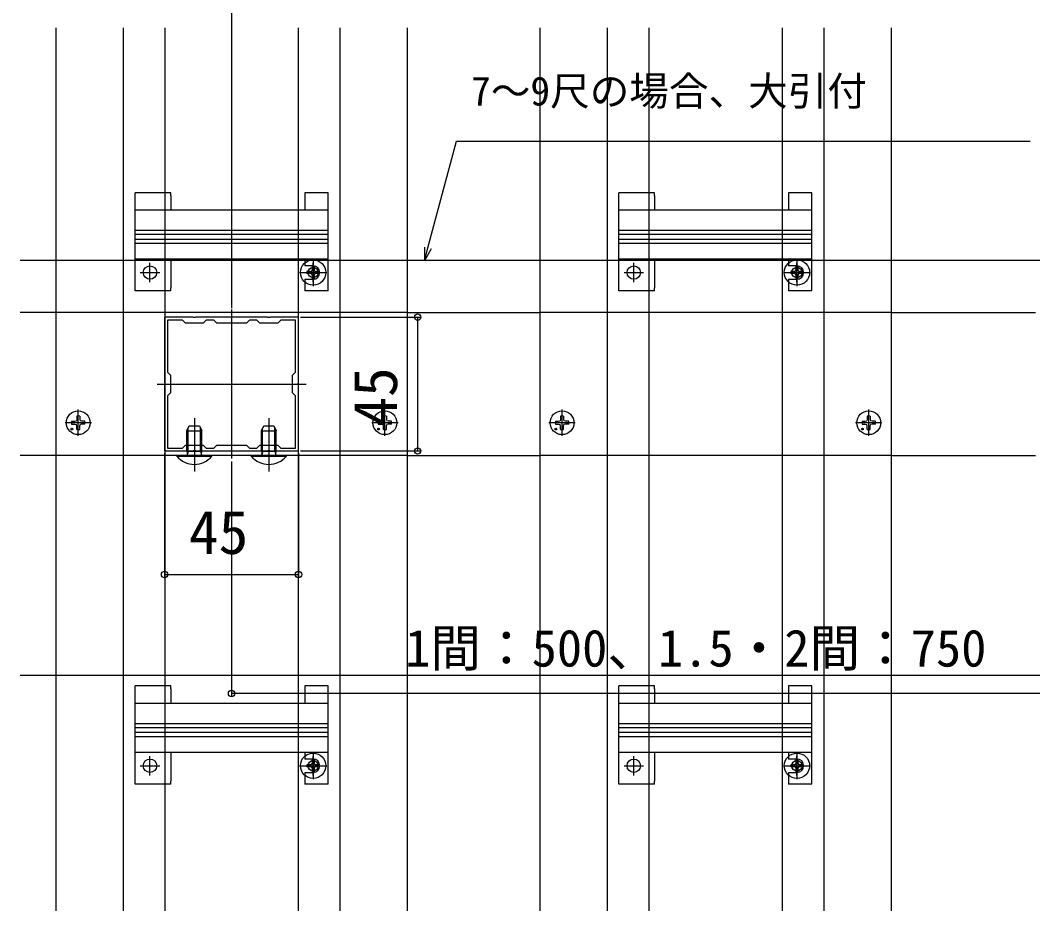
# Model space of a CAD drawing. Units: millimetres, scale not verified. Extents: x -875 to 875, y -1304 to 1297.
# Drawn here: x -118.5 to 221.6, y -840.9 to -541.7 of the extents above; entities that cross this region are included whole.
import ezdxf
from ezdxf.enums import TextEntityAlignment as Align

# ---------------------------------------------------------------- set-up
doc = ezdxf.new("R2010")
doc.units = ezdxf.units.MM
doc.header["$LTSCALE"] = 8
for name, color, linetype in [('0-3_YKK_11E', 7, 'Continuous'), ('0-4_YKK_12', 2, 'Continuous'), ('0-5_YKK_13', 4, 'Continuous'), ('0-6_YKK_D', 6, 'Continuous')]:
    doc.layers.add(name, color=color, linetype=linetype)
doc.styles.add('ＭＳ ゴシック', font='')
doc.styles.get('ＭＳ ゴシック').set_extended_font_data('MS Gothic')

msp = doc.modelspace()

# ---------------------------------------------------------------- linework, layer by layer
at = {"layer": '0-3_YKK_11E'}
for points in [[(-35.458, -641.439), (-59.542, -641.439), (-59.725, -641.559), (-60.275, -641.559), (-60.458, -641.439), (-70, -641.439), (-70, -663.481), (-69.88, -663.664), (-69.88, -664.214), (-70, -664.397), (-70, -686.439), (-60.458, -686.439), (-60.275, -686.319), (-59.725, -686.319), (-59.542, -686.439), (-35.458, -686.439), (-35.275, -686.319), (-34.725, -686.319), (-34.542, -686.439), (-25, -686.439), (-25, -664.397), (-25.12, -664.214), (-25.12, -663.664), (-25, -663.481), (-25, -641.439), (-34.542, -641.439), (-34.725, -641.559), (-35.275, -641.559)], [(-26, -659.939), (-26, -642.439), (-31, -642.439), (-32, -643.439), (-38, -643.439), (-39, -642.439), (-41.5, -642.439), (-42.5, -643.439), (-52.5, -643.439), (-53.5, -642.439), (-56, -642.439), (-57, -643.439), (-63, -643.439), (-64, -642.439), (-69, -642.439), (-69, -659.939), (-68, -660.939), (-68, -666.939), (-69, -667.939), (-69, -685.439), (-64, -685.439), (-63, -684.439), (-57, -684.439), (-56, -685.439), (-53.5, -685.439), (-52.5, -684.439), (-42.5, -684.439), (-41.5, -685.439), (-39, -685.439), (-38, -684.439), (-32, -684.439), (-31, -685.439), (-26, -685.439), (-26, -667.939), (-27, -666.939), (-27, -660.939)]]:
    msp.add_lwpolyline(points, close=True, dxfattribs=at)
at = {"layer": '0-4_YKK_12'}
for p, q in [((-106.5, -544.209), (-106.5, -840.918)), ((-83.9, -544.209), (-83.9, -840.918)), ((-69.9, -544.209), (-69.9, -840.918)), ((-25.1, -544.209), (-25.1, -840.918)), ((-11.1, -544.209), (-11.1, -840.918)), ((11.5, -544.209), (11.5, -840.918)), ((56, -544.209), (56, -840.918)), ((78.6, -544.209), (78.6, -840.918)), ((92.6, -544.209), (92.6, -840.918)), ((137.4, -544.209), (137.4, -840.918)), ((151.4, -544.209), (151.4, -840.918)), ((174, -544.209), (174, -840.918)), ((-47.5, -638.939), (-47.5, -688.939)), ((-106.5, -639.939), (-118.479, -639.939)), ((11.5, -639.939), (-106.5, -639.939)), ((11.5, -639.939), (56, -639.939)), ((174, -639.939), (56, -639.939)), ((174, -639.939), (222.5, -639.939)), ((-72.5, -663.939), (-22.5, -663.939)), ((-99, -681.344), (-99, -672.544)), ((4, -681.344), (4, -672.544)), ((63.5, -681.344), (63.5, -672.544)), ((166.5, -681.344), (166.5, -672.544)), ((-60, -675.439), (-60, -693.321)), ((-35, -675.439), (-35, -693.334)), ((-94.6, -676.944), (-103.4, -676.944)), ((8.4, -676.944), (-0.4, -676.944)), ((67.9, -676.944), (59.1, -676.944)), ((170.9, -676.944), (162.1, -676.944)), ((-106.5, -687.939), (-118.479, -687.939)), ((11.5, -687.939), (-106.5, -687.939)), ((11.5, -687.939), (56, -687.939)), ((174, -687.939), (56, -687.939)), ((174, -687.939), (222.5, -687.939))]:
    msp.add_line(p, q, dxfattribs=at)
msp.add_lwpolyline([(-118.479, -622.306), (324.339, -622.306), (324.339, -761.854), (-118.479, -761.854)], dxfattribs=at)
for centre in [(-20.1, -626.474), (142.4, -626.474), (-20.1, -792.189), (142.4, -792.189)]:
    msp.add_circle(centre, 1.75, dxfattribs=at)
at = {"layer": '0-5_YKK_13'}
for p, q in [((-67.9, -599.674), (-79.9, -599.674)), ((-79.9, -600.674), (-79.9, -599.674)), ((-79.9, -605.574), (-79.9, -600.674)), ((-67.9, -600.674), (-67.9, -599.674)), ((-67.9, -600.674), (-67.9, -605.574)), ((-22.9, -600.674), (-22.9, -605.574)), ((-15.1, -600.674), (-15.1, -599.674)), ((-15.1, -605.574), (-15.1, -600.674)), ((94.6, -599.674), (82.6, -599.674)), ((82.6, -600.674), (82.6, -599.674)), ((82.6, -605.574), (82.6, -600.674)), ((94.6, -600.674), (94.6, -599.674)), ((94.6, -600.674), (94.6, -605.574)), ((139.6, -600.674), (139.6, -605.574)), ((147.4, -600.674), (147.4, -599.674)), ((147.4, -605.574), (147.4, -600.674)), ((-15.1, -605.574), (-79.9, -605.574)), ((-79.9, -606.9), (-79.9, -605.574)), ((-79.9, -611.762), (-79.9, -606.9)), ((-15.1, -606.9), (-15.1, -605.574)), ((-15.1, -611.762), (-15.1, -606.9)), ((147.4, -605.574), (82.6, -605.574)), ((82.6, -606.9), (82.6, -605.574)), ((82.6, -611.762), (82.6, -606.9)), ((147.4, -606.9), (147.4, -605.574)), ((147.4, -611.762), (147.4, -606.9)), ((-79.9, -612.662), (-79.9, -611.762)), ((-15.1, -612.662), (-15.1, -611.762)), ((82.6, -612.662), (82.6, -611.762)), ((147.4, -612.662), (147.4, -611.762)), ((-79.9, -612.244), (-15.1, -612.244)), ((-79.9, -613.56), (-79.9, -612.662)), ((-79.9, -613.71), (-79.9, -613.56)), ((-79.9, -613.63), (-15.1, -613.63)), ((-79.9, -615.139), (-79.9, -613.71)), ((-79.9, -615.289), (-79.9, -615.139)), ((-79.9, -615.219), (-15.1, -615.219)), ((-79.9, -616.187), (-79.9, -615.289)), ((-15.1, -613.56), (-15.1, -612.662)), ((-15.1, -613.71), (-15.1, -613.56)), ((-15.1, -615.139), (-15.1, -613.71)), ((-15.1, -615.289), (-15.1, -615.139)), ((-15.1, -616.187), (-15.1, -615.289)), ((82.6, -612.244), (147.4, -612.244)), ((82.6, -613.56), (82.6, -612.662)), ((82.6, -613.71), (82.6, -613.56)), ((82.6, -613.63), (147.4, -613.63)), ((82.6, -615.139), (82.6, -613.71)), ((82.6, -615.289), (82.6, -615.139)), ((82.6, -615.219), (147.4, -615.219)), ((82.6, -616.187), (82.6, -615.289)), ((147.4, -613.56), (147.4, -612.662)), ((147.4, -613.71), (147.4, -613.56)), ((147.4, -615.139), (147.4, -613.71)), ((147.4, -615.289), (147.4, -615.139)), ((147.4, -616.187), (147.4, -615.289)), ((-79.9, -617.087), (-79.9, -616.187)), ((-79.9, -616.605), (-15.1, -616.605)), ((-79.9, -620.549), (-79.9, -617.087)), ((-15.1, -617.087), (-15.1, -616.187)), ((-15.1, -620.549), (-15.1, -617.087)), ((82.6, -617.087), (82.6, -616.187)), ((82.6, -616.605), (147.4, -616.605)), ((82.6, -620.549), (82.6, -617.087)), ((147.4, -617.087), (147.4, -616.187)), ((147.4, -620.549), (147.4, -617.087)), ((-79.9, -621.874), (-79.9, -620.549)), ((-79.9, -621.874), (-15.1, -621.874)), ((-79.9, -631.674), (-79.9, -621.874)), ((-67.9, -621.874), (-67.9, -631.674)), ((-22.9, -621.874), (-22.9, -624.224)), ((-20.1, -621.924), (-20.1, -631.024)), ((-15.1, -621.874), (-15.1, -620.549)), ((-15.1, -631.674), (-15.1, -621.874)), ((82.6, -621.874), (82.6, -620.549)), ((82.6, -621.874), (147.4, -621.874)), ((82.6, -631.674), (82.6, -621.874)), ((94.6, -621.874), (94.6, -631.674)), ((139.6, -621.874), (139.6, -624.224)), ((142.4, -621.924), (142.4, -631.024)), ((147.4, -621.874), (147.4, -620.549)), ((147.4, -631.674), (147.4, -621.874)), ((-74.9, -629.724), (-74.9, -623.224)), ((-20.1, -624.224), (-22.9, -624.224)), ((-19.75, -624.399), (-20.45, -624.399)), ((-20.45, -624.399), (-20.45, -625.624)), ((-20.1, -629.724), (-20.1, -623.224)), ((-19.75, -624.399), (-19.75, -625.624)), ((87.6, -629.724), (87.6, -623.224)), ((142.4, -624.224), (139.6, -624.224)), ((142.75, -624.399), (142.05, -624.399)), ((142.05, -624.399), (142.05, -625.624)), ((142.4, -629.724), (142.4, -623.224)), ((142.75, -624.399), (142.75, -625.624)), ((-78.15, -626.474), (-71.65, -626.474)), ((-24.65, -626.474), (-15.55, -626.474)), ((-23.35, -626.474), (-16.85, -626.474)), ((-22.9, -628.724), (-20.1, -628.724)), ((-22.9, -628.724), (-22.9, -631.674)), ((-22.175, -626.124), (-22.175, -626.824)), ((-20.95, -626.124), (-22.175, -626.124)), ((-20.95, -626.824), (-22.175, -626.824)), ((-20.45, -627.324), (-20.45, -628.549)), ((-19.75, -628.549), (-20.45, -628.549)), ((-19.75, -627.324), (-19.75, -628.549)), ((-18.025, -626.124), (-19.25, -626.124)), ((-18.025, -626.824), (-19.25, -626.824)), ((-18.025, -626.124), (-18.025, -626.824)), ((84.35, -626.474), (90.85, -626.474)), ((137.85, -626.474), (146.95, -626.474)), ((139.15, -626.474), (145.65, -626.474)), ((139.6, -628.724), (142.4, -628.724)), ((139.6, -628.724), (139.6, -631.674)), ((140.325, -626.124), (140.325, -626.824)), ((141.55, -626.124), (140.325, -626.124)), ((141.55, -626.824), (140.325, -626.824)), ((142.05, -627.324), (142.05, -628.549)), ((142.75, -628.549), (142.05, -628.549)), ((142.75, -627.324), (142.75, -628.549)), ((144.475, -626.124), (143.25, -626.124)), ((144.475, -626.824), (143.25, -626.824)), ((144.475, -626.124), (144.475, -626.824)), ((-67.9, -632.674), (-67.9, -631.674)), ((-22.9, -631.674), (-22.9, -632.674)), ((-15.1, -632.674), (-15.1, -631.674)), ((94.6, -632.674), (94.6, -631.674)), ((139.6, -631.674), (139.6, -632.674)), ((147.4, -632.674), (147.4, -631.674)), ((-15.1, -632.674), (-22.9, -632.674)), ((147.4, -632.674), (139.6, -632.674)), ((-101.245, -676.444), (-100.137, -676.424)), ((-100.137, -676.424), (-99.62, -676.324)), ((-99.519, -675.807), (-99.62, -676.324)), ((-99.5, -674.699), (-99.519, -675.807)), ((-98.5, -674.699), (-98.481, -675.807)), ((-98.481, -675.807), (-98.38, -676.324)), ((-97.863, -676.424), (-98.38, -676.324)), ((-96.755, -676.444), (-97.863, -676.424)), ((1.755, -676.444), (2.863, -676.424)), ((2.863, -676.424), (3.38, -676.324)), ((3.481, -675.807), (3.38, -676.324)), ((3.5, -674.699), (3.481, -675.807)), ((4.5, -674.699), (4.519, -675.807)), ((4.519, -675.807), (4.62, -676.324)), ((5.137, -676.424), (4.62, -676.324)), ((6.245, -676.444), (5.137, -676.424)), ((61.255, -676.444), (62.363, -676.424)), ((62.363, -676.424), (62.88, -676.324)), ((62.981, -675.807), (62.88, -676.324)), ((63, -674.699), (62.981, -675.807)), ((64, -674.699), (64.019, -675.807)), ((64.019, -675.807), (64.12, -676.324)), ((64.637, -676.424), (64.12, -676.324)), ((65.745, -676.444), (64.637, -676.424)), ((164.255, -676.444), (165.363, -676.424)), ((165.363, -676.424), (165.88, -676.324)), ((165.981, -675.807), (165.88, -676.324)), ((166, -674.699), (165.981, -675.807)), ((167, -674.699), (167.019, -675.807)), ((167.019, -675.807), (167.12, -676.324)), ((167.637, -676.424), (167.12, -676.324)), ((168.745, -676.444), (167.637, -676.424)), ((-101.245, -677.444), (-100.137, -677.463)), ((-100.137, -677.463), (-99.62, -677.563)), ((-99.519, -678.081), (-99.62, -677.563)), ((-99.5, -679.189), (-99.519, -678.081)), ((-98.5, -679.189), (-98.481, -678.081)), ((-98.481, -678.081), (-98.38, -677.563)), ((-97.863, -677.463), (-98.38, -677.563)), ((-96.755, -677.444), (-97.863, -677.463)), ((-62.5, -679.639), (-61.7, -677.939)), ((-62.5, -686.539), (-62.5, -679.639)), ((-62.5, -679.639), (-57.5, -679.639)), ((-62.067, -686.539), (-62.067, -678.719)), ((-61.7, -677.939), (-58.3, -677.939)), ((-58.3, -677.939), (-57.5, -679.639)), ((-57.933, -686.539), (-57.933, -678.719)), ((-57.5, -686.539), (-57.5, -679.639)), ((-37.5, -679.639), (-36.7, -677.939)), ((-37.5, -686.539), (-37.5, -679.639)), ((-37.5, -679.639), (-32.5, -679.639)), ((-37.067, -686.539), (-37.067, -678.719)), ((-36.7, -677.939), (-33.3, -677.939)), ((-33.3, -677.939), (-32.5, -679.639)), ((-32.933, -686.539), (-32.933, -678.719)), ((-32.5, -686.539), (-32.5, -679.639)), ((1.755, -677.444), (2.863, -677.463)), ((2.863, -677.463), (3.38, -677.563)), ((3.481, -678.081), (3.38, -677.563)), ((3.5, -679.189), (3.481, -678.081)), ((4.5, -679.189), (4.519, -678.081)), ((4.519, -678.081), (4.62, -677.563)), ((5.137, -677.463), (4.62, -677.563)), ((6.245, -677.444), (5.137, -677.463)), ((61.255, -677.444), (62.363, -677.463)), ((62.363, -677.463), (62.88, -677.563)), ((62.981, -678.081), (62.88, -677.563)), ((63, -679.189), (62.981, -678.081)), ((64, -679.189), (64.019, -678.081)), ((64.019, -678.081), (64.12, -677.563)), ((64.637, -677.463), (64.12, -677.563)), ((65.745, -677.444), (64.637, -677.463)), ((164.255, -677.444), (165.363, -677.463)), ((165.363, -677.463), (165.88, -677.563)), ((165.981, -678.081), (165.88, -677.563)), ((166, -679.189), (165.981, -678.081)), ((167, -679.189), (167.019, -678.081)), ((167.019, -678.081), (167.12, -677.563)), ((167.637, -677.463), (167.12, -677.563)), ((168.745, -677.444), (167.637, -677.463)), ((-62.5, -686.539), (-57.5, -686.539)), ((-62.5, -686.539), (-62.284, -687.134)), ((-62.067, -686.539), (-62.26, -687.462)), ((-57.933, -686.539), (-57.74, -687.462)), ((-57.5, -686.539), (-57.716, -687.134)), ((-37.5, -686.539), (-32.5, -686.539)), ((-37.5, -686.539), (-37.284, -687.134)), ((-37.067, -686.539), (-37.26, -687.462)), ((-32.933, -686.539), (-32.74, -687.462)), ((-32.5, -686.539), (-32.716, -687.134)), ((-54.1, -687.939), (-65.9, -687.939)), ((-65.9, -688.187), (-65.9, -687.939)), ((-65.9, -688.187), (-54.1, -688.187)), ((-54.1, -688.187), (-54.1, -687.939)), ((-29.1, -687.939), (-40.9, -687.939)), ((-40.9, -688.187), (-40.9, -687.939)), ((-40.9, -688.187), (-29.1, -688.187)), ((-29.1, -688.187), (-29.1, -687.939)), ((-67.9, -765.389), (-79.9, -765.389)), ((-79.9, -766.389), (-79.9, -765.389)), ((-79.9, -771.289), (-79.9, -766.389)), ((-67.9, -766.389), (-67.9, -765.389)), ((-67.9, -766.389), (-67.9, -771.289)), ((-22.9, -766.389), (-22.9, -771.289)), ((-15.1, -766.389), (-15.1, -765.389)), ((-15.1, -771.289), (-15.1, -766.389)), ((94.6, -765.389), (82.6, -765.389)), ((82.6, -766.389), (82.6, -765.389)), ((82.6, -771.289), (82.6, -766.389)), ((94.6, -766.389), (94.6, -765.389)), ((94.6, -766.389), (94.6, -771.289)), ((139.6, -766.389), (139.6, -771.289)), ((147.4, -766.389), (147.4, -765.389)), ((147.4, -771.289), (147.4, -766.389)), ((-15.1, -771.289), (-79.9, -771.289)), ((-79.9, -772.614), (-79.9, -771.289)), ((-15.1, -772.614), (-15.1, -771.289)), ((147.4, -771.289), (82.6, -771.289)), ((82.6, -772.614), (82.6, -771.289)), ((147.4, -772.614), (147.4, -771.289)), ((-79.9, -777.477), (-79.9, -772.614)), ((-15.1, -777.477), (-15.1, -772.614)), ((82.6, -777.477), (82.6, -772.614)), ((147.4, -777.477), (147.4, -772.614)), ((-79.9, -778.377), (-79.9, -777.477)), ((-79.9, -777.959), (-15.1, -777.959)), ((-79.9, -779.275), (-79.9, -778.377)), ((-15.1, -778.377), (-15.1, -777.477)), ((-15.1, -779.275), (-15.1, -778.377)), ((82.6, -778.377), (82.6, -777.477)), ((82.6, -777.959), (147.4, -777.959)), ((82.6, -779.275), (82.6, -778.377)), ((147.4, -778.377), (147.4, -777.477)), ((147.4, -779.275), (147.4, -778.377)), ((-79.9, -779.425), (-79.9, -779.275)), ((-79.9, -779.345), (-15.1, -779.345)), ((-79.9, -780.853), (-79.9, -779.425)), ((-79.9, -781.003), (-79.9, -780.853)), ((-79.9, -780.933), (-15.1, -780.933)), ((-79.9, -781.901), (-79.9, -781.003)), ((-79.9, -782.801), (-79.9, -781.901)), ((-15.1, -779.425), (-15.1, -779.275)), ((-15.1, -780.853), (-15.1, -779.425)), ((-15.1, -781.003), (-15.1, -780.853)), ((-15.1, -781.901), (-15.1, -781.003)), ((-15.1, -782.801), (-15.1, -781.901)), ((82.6, -779.425), (82.6, -779.275)), ((82.6, -779.345), (147.4, -779.345)), ((82.6, -780.853), (82.6, -779.425)), ((82.6, -781.003), (82.6, -780.853)), ((82.6, -780.933), (147.4, -780.933)), ((82.6, -781.901), (82.6, -781.003)), ((82.6, -782.801), (82.6, -781.901)), ((147.4, -779.425), (147.4, -779.275)), ((147.4, -780.853), (147.4, -779.425)), ((147.4, -781.003), (147.4, -780.853)), ((147.4, -781.901), (147.4, -781.003)), ((147.4, -782.801), (147.4, -781.901)), ((-79.9, -782.319), (-15.1, -782.319)), ((-79.9, -786.264), (-79.9, -782.801)), ((-15.1, -786.264), (-15.1, -782.801)), ((82.6, -782.319), (147.4, -782.319)), ((82.6, -786.264), (82.6, -782.801)), ((147.4, -786.264), (147.4, -782.801)), ((-79.9, -787.589), (-79.9, -786.264)), ((-79.9, -787.589), (-15.1, -787.589)), ((-79.9, -797.389), (-79.9, -787.589)), ((-74.9, -795.439), (-74.9, -788.939)), ((-67.9, -787.589), (-67.9, -797.389)), ((-22.9, -787.589), (-22.9, -789.939)), ((-20.1, -787.639), (-20.1, -796.739)), ((-20.1, -795.439), (-20.1, -788.939)), ((-15.1, -787.589), (-15.1, -786.264)), ((-15.1, -797.389), (-15.1, -787.589)), ((82.6, -787.589), (82.6, -786.264)), ((82.6, -787.589), (147.4, -787.589)), ((82.6, -797.389), (82.6, -787.589)), ((87.6, -795.439), (87.6, -788.939)), ((94.6, -787.589), (94.6, -797.389)), ((139.6, -787.589), (139.6, -789.939)), ((142.4, -787.639), (142.4, -796.739)), ((142.4, -795.439), (142.4, -788.939)), ((147.4, -787.589), (147.4, -786.264)), ((147.4, -797.389), (147.4, -787.589)), ((-78.15, -792.189), (-71.65, -792.189)), ((-24.65, -792.189), (-15.55, -792.189)), ((-23.35, -792.189), (-16.85, -792.189)), ((-20.1, -789.939), (-22.9, -789.939)), ((-22.175, -791.839), (-22.175, -792.539)), ((-20.95, -791.839), (-22.175, -791.839)), ((-19.75, -790.114), (-20.45, -790.114)), ((-20.45, -790.114), (-20.45, -791.339)), ((-19.75, -790.114), (-19.75, -791.339)), ((-18.025, -791.839), (-19.25, -791.839)), ((-18.025, -791.839), (-18.025, -792.539)), ((84.35, -792.189), (90.85, -792.189)), ((137.85, -792.189), (146.95, -792.189)), ((139.15, -792.189), (145.65, -792.189)), ((142.4, -789.939), (139.6, -789.939)), ((140.325, -791.839), (140.325, -792.539)), ((141.55, -791.839), (140.325, -791.839)), ((142.75, -790.114), (142.05, -790.114)), ((142.05, -790.114), (142.05, -791.339)), ((142.75, -790.114), (142.75, -791.339)), ((144.475, -791.839), (143.25, -791.839)), ((144.475, -791.839), (144.475, -792.539)), ((-22.9, -794.439), (-20.1, -794.439)), ((-22.9, -794.439), (-22.9, -797.389)), ((-20.95, -792.539), (-22.175, -792.539)), ((-20.45, -793.039), (-20.45, -794.264)), ((-19.75, -794.264), (-20.45, -794.264)), ((-19.75, -793.039), (-19.75, -794.264)), ((-18.025, -792.539), (-19.25, -792.539)), ((139.6, -794.439), (142.4, -794.439)), ((139.6, -794.439), (139.6, -797.389)), ((141.55, -792.539), (140.325, -792.539)), ((142.05, -793.039), (142.05, -794.264)), ((142.75, -794.264), (142.05, -794.264)), ((142.75, -793.039), (142.75, -794.264)), ((144.475, -792.539), (143.25, -792.539)), ((-67.9, -798.389), (-67.9, -797.389)), ((-22.9, -797.389), (-22.9, -798.389)), ((-15.1, -798.389), (-22.9, -798.389)), ((-15.1, -798.389), (-15.1, -797.389)), ((94.6, -798.389), (94.6, -797.389)), ((139.6, -797.389), (139.6, -798.389)), ((147.4, -798.389), (139.6, -798.389)), ((147.4, -798.389), (147.4, -797.389))]:
    msp.add_line(p, q, dxfattribs=at)
for points in [[(-15.1, -599.674), (-22.9, -599.674), (-22.9, -600.674)], [(147.4, -599.674), (139.6, -599.674), (139.6, -600.674)], [(-67.9, -632.674), (-79.9, -632.674), (-79.9, -631.674)], [(94.6, -632.674), (82.6, -632.674), (82.6, -631.674)], [(-15.1, -765.389), (-22.9, -765.389), (-22.9, -766.389)], [(147.4, -765.389), (139.6, -765.389), (139.6, -766.389)], [(-67.9, -798.389), (-79.9, -798.389), (-79.9, -797.389)], [(94.6, -798.389), (82.6, -798.389), (82.6, -797.389)]]:
    msp.add_lwpolyline(points, dxfattribs=at)
for centre, radius in [((-20.1, -626.474), 4.25), ((142.4, -626.474), 4.25), ((-74.9, -626.474), 2.25), ((87.6, -626.474), 2.25), ((-99, -676.944), 4), ((4, -676.944), 4), ((63.5, -676.944), 4), ((166.5, -676.944), 4), ((-101.121, -679.065), 0.3), ((1.879, -679.065), 0.3), ((61.379, -679.065), 0.3), ((164.379, -679.065), 0.3), ((-20.1, -792.189), 4.25), ((142.4, -792.189), 4.25), ((-74.9, -792.189), 2.25), ((87.6, -792.189), 2.25)]:
    msp.add_circle(centre, radius, dxfattribs=at)
for centre, radius, start, end in [((-20.95, -625.624), 0.5, 270, 0), ((-20.1, -626.474), 2.25, 270, 90), ((-19.25, -625.624), 0.5, 180, 270), ((141.55, -625.624), 0.5, 270, 0), ((142.4, -626.474), 2.25, 270, 90), ((143.25, -625.624), 0.5, 180, 270), ((-20.95, -627.324), 0.5, 0, 90), ((-19.25, -627.324), 0.5, 90, 180), ((141.55, -627.324), 0.5, 0, 90), ((143.25, -627.324), 0.5, 90, 180), ((-99, -676.944), 2.3, 167.44414, 192.55586), ((-99, -676.944), 2.3, 77.44414, 102.55586), ((-99, -676.944), 2.3, 347.44414, 12.55586), ((4, -676.944), 2.3, 167.44414, 192.55586), ((4, -676.944), 2.3, 77.44414, 102.55586), ((4, -676.944), 2.3, 347.44414, 12.55586), ((63.5, -676.944), 2.3, 167.44414, 192.55586), ((63.5, -676.944), 2.3, 77.44414, 102.55586), ((63.5, -676.944), 2.3, 347.44414, 12.55586), ((166.5, -676.944), 2.3, 167.44414, 192.55586), ((166.5, -676.944), 2.3, 77.44414, 102.55586), ((166.5, -676.944), 2.3, 347.44414, 12.55586), ((-99, -676.944), 2.3, 257.44414, 282.55586), ((4, -676.944), 2.3, 257.44414, 282.55586), ((63.5, -676.944), 2.3, 257.44414, 282.55586), ((166.5, -676.944), 2.3, 257.44414, 282.55586), ((-60, -683.239), 7.7, 219.98312, 320.01688), ((-62.848, -687.339), 0.6, 270, 19.96957), ((-57.152, -687.339), 0.6, 160.03043, 270), ((-35, -683.239), 7.7, 219.98312, 320.01688), ((-37.848, -687.339), 0.6, 270, 19.96957), ((-32.152, -687.339), 0.6, 160.03043, 270), ((-20.95, -791.339), 0.5, 270, 0), ((-20.1, -792.189), 2.25, 270, 90), ((-19.25, -791.339), 0.5, 180, 270), ((141.55, -791.339), 0.5, 270, 0), ((142.4, -792.189), 2.25, 270, 90), ((143.25, -791.339), 0.5, 180, 270), ((-20.95, -793.039), 0.5, 0, 90), ((-19.25, -793.039), 0.5, 90, 180), ((141.55, -793.039), 0.5, 0, 90), ((143.25, -793.039), 0.5, 90, 180)]:
    msp.add_arc(centre, radius, start, end, dxfattribs=at)
at = {"layer": '0-6_YKK_D'}
for p, q in [((-47.5, -494.689), (-47.5, -638.439)), ((-24.3, -641.439), (16, -641.439)), ((15, -641.439), (15, -686.439)), ((-24.3, -686.439), (16, -686.439)), ((-70, -687.139), (-70, -728.939)), ((-47.5, -689.939), (-47.5, -768.939)), ((-25, -687.139), (-25, -728.939)), ((-70, -727.939), (-25, -727.939)), ((302.5, -767.939), (-47.5, -767.939))]:
    msp.add_line(p, q, dxfattribs=at)
for points in [[(17.363, -622.306), (18.463, -618.201), (28.081, -582.306), (220.699, -582.306)], [(19.563, -618.495), (17.363, -622.306), (17.363, -617.906)]]:
    msp.add_lwpolyline(points, dxfattribs=at)
for centre in [(15, -641.439), (15, -686.439), (-70, -727.939), (-25, -727.939), (-47.5, -767.939)]:
    msp.add_circle(centre, 1.075, dxfattribs=at)

# ---------------------------------------------------------------- texts
at = {"layer": '0-6_YKK_D', "style": 'ＭＳ ゴシック'}
for s, height, p in [('7～9尺の場合、大引付', 9.751, (32.93, -573.287)), ('45', 14.66, (-61.818, -725.439)), ('1間：500、1.5・2間：750', 12.46, (10.818, -762.621))]:
    msp.add_text(s, height=height, dxfattribs=at).set_placement(p, align=Align.BOTTOM_LEFT)
msp.add_text('45', height=14.66, rotation=90, dxfattribs=at).set_placement((12.5, -678.257), align=Align.BOTTOM_LEFT)

doc.saveas('drawing.dxf')
